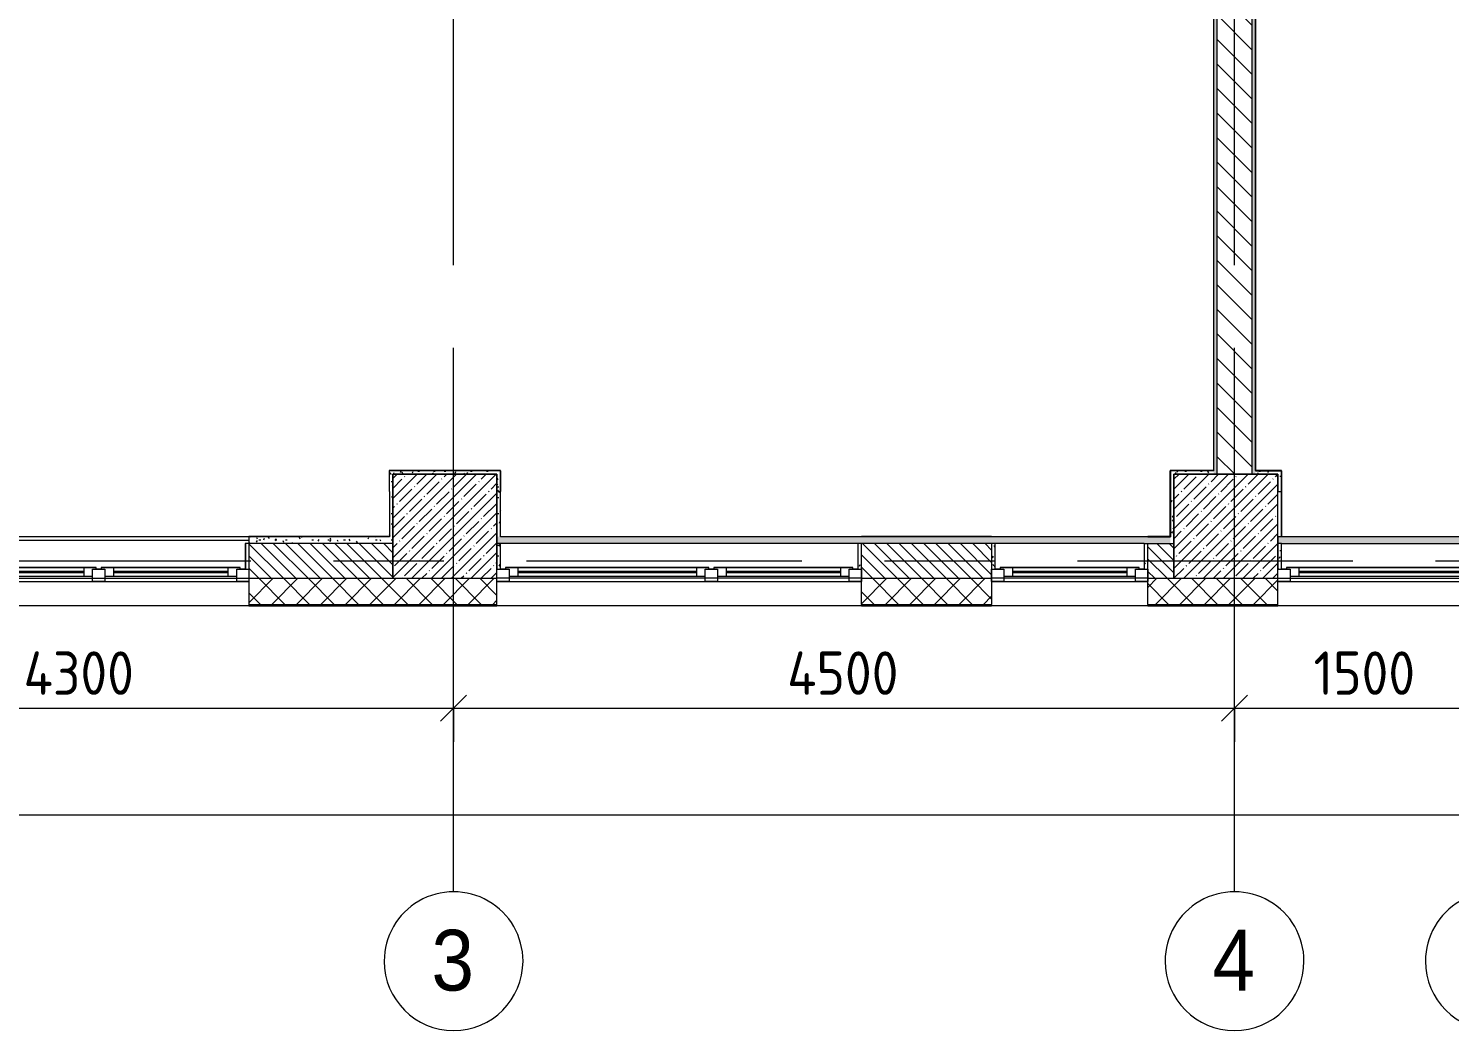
# Model space of a CAD drawing. Header units: millimetres. Extents: x -5524 to 188508, y -8553 to 29000.
# Drawn here: x 5560 to 13749, y -2706 to 3069 of the extents above; entities that cross this region are included whole.
import ezdxf

# ---------------------------------------------------------------- set-up
doc = ezdxf.new("R2010")
doc.units = ezdxf.units.MM
doc.linetypes.add('Осевая', pattern=[3175, 634.9999999999999, -476.25, 1587.5, -476.25])
for name, color, linetype, lineweight in [('A-ANNO-DIMS', 7, 'Continuous', 9), ('A-ANNO-DIMS-100', 7, 'Continuous', 9), ('A-GLAZ', 7, 'Continuous', 9), ('A-GLAZ-1', 7, 'Continuous', 13), ('A-WALL', 7, 'Continuous', 9), ('I-WALL', 7, 'Continuous', 9), ('S-COLS', 7, 'Continuous', 9), ('Оси', 7, 'Continuous', 9), ('Оси-1', 7, 'Continuous', 20), ('Оси-2', 7, 'Осевая', 9)]:
    doc.layers.add(name, color=color, linetype=linetype, lineweight=lineweight)
doc.layers.add('A-WALL-1', color=7, linetype='Continuous', lineweight=9, true_color=0x3c3c3c)
doc.layers.add('A-WALL-FNSH-1', color=7, linetype='Continuous', lineweight=9, true_color=0x3c3c3c)
doc.styles.add('Arial', font='arial.ttf', dxfattribs={"width": 0.9, "height": 349.9999999999996})
doc.styles.add('ISOCPEUR', font='isocpeur.ttf', dxfattribs={"width": 0.9, "height": 250})
doc.dimstyles.new('ISO-2_5_0_9К_БОЛЬШОЙ', dxfattribs={"dimscale": 304.8, "dimtxt": 248.9952939525788, "dimasz": 0.4921259842519685, "dimexe": 0.3937007874015748, "dimexo": 0.9842519685039369, "dimgap": 0, "dimtad": 1, "dimdec": 0, "dimrnd": 10, "dimzin": 0, "dimdsep": 46, "dimtxsty": 'ISOCPEUR', "dimblk1": 'OBLIQUE', "dimblk2": 'OBLIQUE', "dimsah": 1, "dimcen": 0.09, "dimdle": 0.3937007874015748, "dimazin": 0, "dimtfac": 1, "dimtdec": 4, "dimtix": 1, "dimtmove": 0, "dimatfit": 3, "dimfxl": 1, "dimtvp": 1, "dimtolj": 1, "dimtzin": 0, "dimarcsym": 2})
doc.dimstyles.new('ISO-2_5_0_9К_БОЛЬШОЙ_1', dxfattribs={"dimscale": 304.8, "dimtxt": 248.9952939525788, "dimasz": 0.4921259842519685, "dimexe": 0.3937007874015748, "dimexo": 0.9842519685039369, "dimgap": 0, "dimtad": 1, "dimdec": 0, "dimrnd": 10, "dimzin": 0, "dimdsep": 46, "dimtxsty": 'ISOCPEUR', "dimblk1": 'OBLIQUE', "dimblk2": 'OBLIQUE', "dimsah": 1, "dimcen": 0.09, "dimdle": 0.3937007874015748, "dimazin": 0, "dimtfac": 1, "dimtdec": 4, "dimtix": 1, "dimtmove": 2, "dimatfit": 3, "dimfxl": 1, "dimtvp": 1, "dimtolj": 1, "dimtzin": 0, "dimarcsym": 2})
pattern_1 = [(45, (0, 0), (-57.02462636878913, 57.02462636878913), []), (45, (57.025, 0), (-57.02462636878913, 57.02462636878913), [100.806, -20.161, 3.353, -16.808])]
pattern_2 = [(0, (0, 0), (121.92, 30.48), [10.058, -81.382, 10.058, -81.382, -487.68]), (0, (0, 0), (121.92, 30.48), [-182.88, 10.058, -172.822, 10.058, -81.382, -213.36]), (0, (0, 0), (121.92, 30.48), [-457.2, 10.058, -50.902, 10.058, -142.342]), (120, (45.72, 15.24), (-87.35645430734967, 90.34581722939878), [10.058, -81.38199999999999, 10.058, -81.38199999999999, -487.6799999999999]), (120, (45.72, 15.24), (-87.35645430734967, 90.34581722939878), [-182.88, 10.058, -172.822, 10.058, -81.38199999999999, -213.36]), (120, (45.72, 15.24), (-87.35645430734967, 90.34581722939878), [-457.1999999999999, 10.058, -50.90199999999999, 10.058, -142.342]), (240, (60.96, 76.2), (-34.56354569265028, -120.8258172293988), [10.058, -81.382, 10.058, -81.382, -487.68]), (240, (60.96, 76.2), (-34.56354569265028, -120.8258172293988), [-182.88, 10.058, -172.822, 10.058, -81.382, -213.36]), (240, (60.96, 76.2), (-34.56354569265028, -120.8258172293988), [-457.2, 10.058, -50.902, 10.058, -142.342])]

# ---------------------------------------------------------------- blocks, each defined once
blk = doc.blocks.new('120_Окно_СКБ_2Ст - 120_Окно_СКБ_2Ст 3100х2500 _мал_ створка слева-2_-22446420-План заполнения дверных проемов 3 этажа в осях 1-12')
at = {"layer": 'A-GLAZ'}
for p, q in [((1549.999999999992, -56.99999999996092), (-1550.000000000006, -56.99999999995591)), ((-1530.000000000027, -126.9999999999661), (-1499.999999999976, -126.9999999999661)), ((-1429.999999999975, -106.9999999999608), (-769.9999999999709, -106.9999999999629)), ((-769.999999999971, -116.9999999999629), (-1429.999999999975, -116.9999999999607)), ((-699.9999999999715, -126.9999999999674), (-669.9999999999692, -126.9999999999674)), ((-599.9999999999683, -106.9999999999657), (1430.000000000035, -106.9999999999723)), ((1430.000000000035, -116.9999999999722), (-599.999999999969, -116.9999999999657)), ((1500.000000000036, -126.9999999999709), (1529.999999999972, -126.999999999971))]:
    blk.add_line(p, q, dxfattribs=at)
at = {"layer": 'A-GLAZ-1'}
for p, q in [((-1550.000000000006, -126.9999999999662), (-1550.000000000006, -56.99999999995605)), ((-1550.000000000006, -56.99999999995605), (-1479.999999999972, -56.99999999995618)), ((-1479.999999999972, -56.99999999995618), (-1479.999999999972, -126.9999999999663)), ((-719.9999999999749, -126.9999999999675), (-719.9999999999749, -56.9999999999574)), ((-719.9999999999749, -56.9999999999574), (-649.9999999999756, -56.99999999995753)), ((-649.9999999999756, -56.99999999995753), (-649.9999999999756, -126.9999999999677)), ((1480.00000000004, -126.9999999999711), (1480.00000000004, -56.99999999996092)), ((1480.00000000004, -56.99999999996092), (1549.999999999991, -56.99999999996106)), ((1549.999999999991, -56.99999999996106), (1549.999999999991, -126.9999999999712)), ((-1479.999999999972, -126.9999999999663), (-1550.000000000006, -126.9999999999662)), ((-1479.999999999979, -126.9999999999653), (-1499.999999999975, -126.9999999999653)), ((-1499.999999999975, -126.9999999999653), (-1499.999999999975, -136.9999999999658)), ((-1499.999999999975, -136.9999999999658), (-699.9999999999714, -136.9999999999684)), ((-699.9999999999712, -136.9999999999684), (-1499.999999999975, -136.9999999999658)), ((-719.9999999999794, -86.99999999996527), (-1479.999999999979, -86.99999999996282)), ((-1479.999999999979, -86.99999999996282), (-1479.999999999979, -126.9999999999653)), ((-1429.999999999975, -136.999999999966), (-1429.999999999975, -86.99999999996297)), ((-769.999999999971, -136.9999999999681), (-769.9999999999709, -86.9999999999651)), ((-719.9999999999795, -126.9999999999678), (-719.9999999999794, -86.99999999996527)), ((-649.9999999999756, -126.9999999999677), (-719.9999999999749, -126.9999999999675)), ((-699.9999999999714, -126.9999999999678), (-719.9999999999795, -126.9999999999678)), ((-699.9999999999714, -136.9999999999684), (-699.9999999999714, -126.9999999999678)), ((-649.9999999999734, -126.9999999999702), (-669.9999999999699, -126.9999999999701)), ((-669.9999999999699, -126.9999999999701), (-669.9999999999699, -136.9999999999706)), ((-669.9999999999699, -136.9999999999706), (1500.000000000035, -136.9999999999776)), ((1500.000000000035, -136.999999999978), (-669.9999999999701, -136.99999999996)), ((1480.000000000027, -86.99999999997453), (-649.9999999999733, -86.99999999996767)), ((-649.9999999999733, -86.99999999996767), (-649.9999999999734, -126.9999999999702)), ((-599.9999999999693, -136.9999999999613), (-599.9999999999674, -86.99999999996776)), ((1430.000000000035, -136.9999999999772), (1430.000000000035, -86.99999999997438)), ((1480.000000000026, -126.999999999977), (1480.000000000027, -86.99999999997453)), ((1549.999999999991, -126.9999999999712), (1480.00000000004, -126.9999999999711)), ((1500.000000000035, -126.9999999999771), (1480.000000000026, -126.999999999977)), ((1500.000000000035, -136.9999999999776), (1500.000000000035, -126.9999999999771))]:
    blk.add_line(p, q, dxfattribs=at)
blk = doc.blocks.new('120_Окно_СКБ_2Ст - 120_Окно_СКБ_2Ст 2100х2500 _мал створка СЛЕВА_-22446485-План заполнения дверных проемов 3 этажа в осях 1-12')
at = {"layer": 'A-GLAZ'}
for p, q in [((1049.999999999991, -56.9999999999601), (-1050.000000000006, -56.99999999995672)), ((-1030.000000000023, -126.9999999999669), (-999.9999999999743, -126.9999999999669)), ((-929.9999999999753, -106.9999999999624), (-269.9999999999714, -106.9999999999645)), ((-269.9999999999714, -116.9999999999645), (-929.9999999999753, -116.9999999999624)), ((-199.9999999999701, -126.9999999999682), (-169.9999999999679, -126.9999999999683)), ((-99.99999999996915, -106.9999999999656), (930.0000000000347, -106.999999999969)), ((930.0000000000347, -116.9999999999689), (-99.99999999996928, -116.9999999999656)), ((1000.000000000034, -126.9999999999701), (1029.999999999991, -126.9999999999702))]:
    blk.add_line(p, q, dxfattribs=at)
at = {"layer": 'A-GLAZ-1'}
for p, q in [((-1050.000000000006, -126.999999999967), (-1050.000000000006, -56.99999999995686)), ((-1050.000000000006, -56.99999999995686), (-979.9999999999717, -56.99999999995699)), ((-979.9999999999717, -56.99999999995699), (-979.9999999999717, -126.9999999999671)), ((-219.9999999999755, -126.9999999999684), (-219.9999999999755, -56.99999999995821)), ((-219.9999999999755, -56.99999999995821), (-149.9999999999757, -56.99999999995828)), ((-149.9999999999757, -56.99999999995828), (-149.9999999999757, -126.9999999999684)), ((980.0000000000406, -126.9999999999702), (980.0000000000406, -56.9999999999601)), ((980.0000000000406, -56.9999999999601), (1049.999999999992, -56.99999999996024)), ((1049.999999999992, -56.99999999996024), (1049.999999999992, -126.9999999999704)), ((-979.9999999999717, -126.9999999999671), (-1050.000000000006, -126.999999999967)), ((-979.9999999999795, -126.9999999999669), (-999.9999999999758, -126.9999999999668)), ((-999.9999999999758, -126.9999999999668), (-999.9999999999758, -136.9999999999674)), ((-999.9999999999758, -136.9999999999674), (-199.9999999999717, -136.99999999997)), ((-199.9999999999718, -136.99999999997), (-999.999999999976, -136.9999999999674)), ((-219.9999999999798, -86.99999999996686), (-979.9999999999794, -86.99999999996442)), ((-979.9999999999794, -86.99999999996442), (-979.9999999999795, -126.9999999999669)), ((-929.9999999999757, -136.9999999999676), (-929.9999999999751, -86.99999999996457)), ((-269.9999999999715, -136.9999999999698), (-269.9999999999713, -86.9999999999667)), ((-219.9999999999799, -126.9999999999694), (-219.9999999999798, -86.99999999996686)), ((-149.9999999999757, -126.9999999999684), (-219.9999999999755, -126.9999999999684)), ((-199.9999999999717, -126.9999999999694), (-219.9999999999799, -126.9999999999694)), ((-199.9999999999717, -136.99999999997), (-199.9999999999717, -126.9999999999694)), ((-149.9999999999734, -126.9999999999702), (-169.9999999999699, -126.9999999999701)), ((-169.9999999999699, -126.9999999999701), (-169.9999999999699, -136.9999999999706)), ((-169.9999999999699, -136.9999999999706), (1000.000000000034, -136.9999999999744)), ((1000.000000000034, -136.9999999999744), (-169.9999999999699, -136.9999999999706)), ((980.0000000000263, -86.99999999997131), (-149.9999999999732, -86.99999999996767)), ((-149.9999999999733, -86.99999999996767), (-149.9999999999734, -126.9999999999702)), ((-99.99999999996945, -136.9999999999709), (-99.99999999996894, -86.99999999996783)), ((930.0000000000347, -136.9999999999742), (930.0000000000348, -86.99999999997114)), ((980.0000000000261, -126.9999999999738), (980.0000000000263, -86.99999999997131)), ((1049.999999999992, -126.9999999999704), (980.0000000000406, -126.9999999999702)), ((1000.000000000034, -126.9999999999739), (980.0000000000261, -126.9999999999738)), ((1000.000000000034, -136.9999999999744), (1000.000000000034, -126.9999999999739))]:
    blk.add_line(p, q, dxfattribs=at)
blk = doc.blocks.new('120_Окно_СКБ_1Ст - 120_Окно_СКБ_1Ст 900х2500_h_-22445987-План заполнения дверных проемов 3 этажа в осях 1-12')
at = {"layer": 'A-GLAZ'}
for p, q in [((449.999999999992, -56.99999999995914), (-450.0000000000076, -56.99999999995769)), ((-430.0000000000032, -126.9999999999679), (-400.0000000000052, -126.999999999968)), ((-330.0000000000065, -106.9999999999643), (329.9999999999974, -106.9999999999664)), ((329.9999999999974, -116.9999999999664), (-330.0000000000065, -116.9999999999643)), ((399.9999999999981, -126.9999999999692), (430.0000000000089, -126.9999999999693))]:
    blk.add_line(p, q, dxfattribs=at)
at = {"layer": 'A-GLAZ-1'}
for p, q in [((-450.0000000000072, -126.9999999999679), (-450.0000000000072, -56.9999999999578)), ((-450.0000000000072, -56.9999999999578), (-379.9999999999655, -56.99999999995794)), ((-379.9999999999655, -56.99999999995794), (-379.9999999999655, -126.9999999999681)), ((380.000000000048, -126.9999999999693), (380.000000000048, -56.99999999995916)), ((380.000000000048, -56.99999999995916), (449.9999999999924, -56.99999999995929)), ((449.9999999999924, -56.99999999995929), (449.9999999999924, -126.9999999999694)), ((-379.9999999999655, -126.9999999999681), (-450.0000000000072, -126.9999999999679)), ((-380.0000000000108, -126.9999999999688), (-400.000000000007, -126.9999999999688)), ((-400.000000000007, -126.9999999999688), (-400.000000000007, -136.9999999999693)), ((-400.000000000007, -136.9999999999693), (399.999999999997, -136.9999999999719)), ((399.999999999997, -136.9999999999719), (-400.000000000007, -136.9999999999693)), ((379.999999999989, -86.99999999996878), (-380.0000000000107, -86.99999999996635)), ((-380.0000000000107, -86.99999999996635), (-380.0000000000108, -126.9999999999688)), ((-330.0000000000068, -136.9999999999696), (-330.0000000000063, -86.9999999999665)), ((329.9999999999974, -136.9999999999717), (329.9999999999976, -86.99999999996864)), ((379.9999999999889, -126.9999999999713), (379.999999999989, -86.99999999996878)), ((449.9999999999924, -126.9999999999694), (380.000000000048, -126.9999999999693)), ((399.999999999997, -126.9999999999714), (379.9999999999889, -126.9999999999713)), ((399.999999999997, -136.9999999999719), (399.999999999997, -126.9999999999714))]:
    blk.add_line(p, q, dxfattribs=at)
blk = doc.blocks.new('Ось сетки - D8-29747960-План заполнения дверных проемов 3 этажа в осях 1-12')
at = {"layer": 'Оси-1'}
for centre, start, end in [((0, -2.710563210106287e-17), 359.9999999999996, 179.9999999999998), ((5.287437154777308e-16, -2.710563210106287e-17), 179.9999999999998, 359.9999999999993)]:
    blk.add_arc(centre, 4.000000000000003, start, end, dxfattribs=at)
blk = doc.blocks.new('DIMBLOCK21-План заполнения дверных проемов 3 этажа в осях 1-12')
at = {"layer": 'A-ANNO-DIMS-100'}
for p, q in [((110.0000000008283, -1657.315678082026), (110.0000000008283, -1343.381695260127)), ((38309.99996564278, -1657.31567808215), (38309.99996564278, -1343.381695260127)), ((-9.99999999917171, -1463.381695260128), (38429.99996564279, -1463.381695260128)), ((110.0000000008283, -1463.381695260128), (110.0000000008283, -1657.315678082026)), ((38309.99996564278, -1463.381695260128), (38309.99996564278, -1657.31567808215))]:
    blk.add_line(p, q, dxfattribs=at)
at = {"layer": 'A-ANNO-DIMS-100', "lineweight": 20}
for p, q in [((110.0000000008283, -1463.381695260128), (185.0000000008284, -1388.381695260128)), ((38309.99996564278, -1463.381695260128), (38384.99996564278, -1388.381695260128)), ((110.0000000008283, -1463.381695260128), (35.00000000082824, -1538.381695260128)), ((38309.99996564278, -1463.381695260128), (38234.99996564278, -1538.381695260128))]:
    blk.add_line(p, q, dxfattribs=at)
at = {"layer": 'A-ANNO-DIMS-100', "color": 0, "insert": (20005.74617746468, -1136.767758659334), "char_height": 250, "width": 948.0974654348191, "attachment_point": 1, "line_spacing_factor": 1.149209049011902, "style": 'ISOCPEUR'}
blk.add_mtext('38200', dxfattribs=at)
blk = doc.blocks.new('_Oblique')
at = {"color": 0, "linetype": 'ByBlock', "lineweight": -2}
blk.add_line((-0.5, -0.5), (0.5, 0.5), dxfattribs=at)
blk = doc.blocks.new('DIMBLOCK23-План заполнения дверных проемов 3 этажа в осях 1-12')
at = {"layer": 'A-ANNO-DIMS-100'}
for p, q in [((3709.999993180888, -1041.761410099733), (3709.999993180888, -727.827427277767)), ((8009.999965642812, -1041.761410099746), (8009.999965642812, -727.827427277767)), ((3709.999993180888, -847.827427277767), (8009.999965642812, -847.827427277767)), ((3709.999993180888, -847.827427277767), (3709.999993180888, -1041.761410099733)), ((8009.999965642812, -847.827427277767), (8009.999965642812, -1041.761410099746))]:
    blk.add_line(p, q, dxfattribs=at)
at = {"layer": 'A-ANNO-DIMS-100', "lineweight": 20}
for p, q in [((3709.999993180888, -847.827427277767), (3784.999993180888, -772.8274272777671)), ((8009.999965642812, -847.827427277767), (8084.999965642812, -772.8274272777671)), ((3709.999993180888, -847.827427277767), (3634.999993180888, -922.8274272777669)), ((8009.999965642812, -847.827427277767), (7934.999965642812, -922.8274272777669))]:
    blk.add_line(p, q, dxfattribs=at)
at = {"layer": 'A-ANNO-DIMS-100', "color": 0, "insert": (5531.996563339703, -521.2134906769736), "char_height": 250, "width": 787.2081985731528, "attachment_point": 1, "line_spacing_factor": 1.149209049011902, "style": 'ISOCPEUR'}
blk.add_mtext('4300', dxfattribs=at)
blk = doc.blocks.new('DIMBLOCK24-План заполнения дверных проемов 3 этажа в осях 1-12')
at = {"layer": 'A-ANNO-DIMS-100'}
for p, q in [((8009.999965642812, -1041.761410099746), (8009.999965642812, -727.827427277767)), ((12509.99996564283, -1041.761410099763), (12509.99996564283, -727.827427277767)), ((8009.999965642812, -847.827427277767), (12509.99996564283, -847.827427277767)), ((8009.999965642812, -847.827427277767), (8009.999965642812, -1041.761410099746)), ((12509.99996564283, -847.827427277767), (12509.99996564283, -1041.761410099763))]:
    blk.add_line(p, q, dxfattribs=at)
at = {"layer": 'A-ANNO-DIMS-100', "lineweight": 20}
for p, q in [((8009.999965642812, -847.827427277767), (8084.999965642812, -772.8274272777671)), ((12509.99996564283, -847.827427277767), (12584.99996564283, -772.8274272777671)), ((8009.999965642812, -847.827427277767), (7934.999965642812, -922.8274272777669)), ((12509.99996564283, -847.827427277767), (12434.99996564283, -922.8274272777669))]:
    blk.add_line(p, q, dxfattribs=at)
at = {"layer": 'A-ANNO-DIMS-100', "color": 0, "insert": (9931.996549570673, -521.2134906769736), "char_height": 250, "width": 787.2081985731528, "attachment_point": 1, "line_spacing_factor": 1.149209049011902, "style": 'ISOCPEUR'}
blk.add_mtext('4500', dxfattribs=at)
blk = doc.blocks.new('DIMBLOCK25-План заполнения дверных проемов 3 этажа в осях 1-12')
at = {"layer": 'A-ANNO-DIMS-100'}
for p, q in [((12509.99996564283, -1041.761410099763), (12509.99996564283, -727.827427277767)), ((14009.99996564282, -1041.761410099768), (14009.99996564282, -727.827427277767)), ((12509.99996564283, -847.827427277767), (14009.99996564282, -847.827427277767)), ((12509.99996564283, -847.827427277767), (12509.99996564283, -1041.761410099763)), ((14009.99996564282, -847.827427277767), (14009.99996564282, -1041.761410099768))]:
    blk.add_line(p, q, dxfattribs=at)
at = {"layer": 'A-ANNO-DIMS-100', "lineweight": 20}
for p, q in [((12509.99996564283, -847.827427277767), (12584.99996564283, -772.8274272777671)), ((14009.99996564282, -847.827427277767), (14084.99996564282, -772.8274272777671)), ((12509.99996564283, -847.827427277767), (12434.99996564283, -922.8274272777669)), ((14009.99996564282, -847.827427277767), (13934.99996564282, -922.8274272777669))]:
    blk.add_line(p, q, dxfattribs=at)
at = {"layer": 'A-ANNO-DIMS-100', "color": 0, "insert": (12965.51514683353, -521.2134906769736), "char_height": 250, "width": 706.7635651423196, "attachment_point": 1, "line_spacing_factor": 1.149209049011902, "style": 'ISOCPEUR'}
blk.add_mtext('1500', dxfattribs=at)

msp = doc.modelspace()

# ---------------------------------------------------------------- hatches: boundary and pattern name
at = {"layer": 'A-WALL'}
h = msp.add_hatch(dxfattribs=at)
h.set_pattern_fill('FP_9', color=256, style=0, pattern_type=2)
h.set_pattern_definition([(135, (0, 0), (-35.35533905932738, -35.35533905932737), [])])
h.paths.add_polyline_path([(35969.99986634271, -100.0000000017748), (36522.99997886469, -100.0000000017748), (36522.99997886469, 99.99999999824468), (35969.99986634271, 99.99999999824468)])
h.paths.add_polyline_path([(38539.99989636696, -100.0000000017748), (38539.99989636696, 99.99999999824468), (38489.99997886465, 99.99999999824468), (38489.99997886465, -100.0000000017748)])
h.paths.add_polyline_path([(37989.99997886463, -100.0000000017748), (37989.99997886463, 99.99999999824468), (37422.99997886467, 99.99999999824468), (37422.9999788647, -100.0000000017748), (37624.81884910852, -100.0000000017748)])
h.paths.add_polyline_path([(19360.00009638999, -100.0000000017055), (20710.0000373342, -100.0000000017055), (20710.0000373342, 99.99999999830965), (19360.00009638999, 99.99999999830965)])
h.paths.add_polyline_path([(22710.00006975587, -100.0000000017055), (22710.00006975587, 99.99999999830965), (22509.99997886472, 99.99999999830965), (22509.99997886474, -100.0000000017055)])
h.paths.add_polyline_path([(21610.00003733421, -100.0000000017055), (21909.99997886474, -100.0000000017055), (21909.99997886472, 99.99999999830965), (21610.00003733421, 99.99999999830965)])
h.paths.add_polyline_path([(16509.99996564442, -100.0000000017055), (17260.00009638998, -100.0000000017055), (17260.00009638998, 99.99999999830965), (16509.99996564442, 99.99999999830965)])
h.paths.add_polyline_path([(29982.82895351908, -100.0000000017055), (29982.82895351908, 99.99999999824468), (29809.74345480141, 99.99999999824468), (29809.7434548014, -100.0000000017055)])
h.paths.add_polyline_path([(14859.99996564282, -100.0000000017055), (15609.99996564443, -100.0000000017055), (15609.99996564443, 99.99999999830965), (14859.99996564282, 99.99999999830965)])
h.paths.add_polyline_path([(33869.99986634269, -100.0000000017055), (33869.99986634269, 99.99999999824468), (33609.99997886477, 99.99999999824468), (33609.99997886474, -100.0000000017055)])
h.paths.add_polyline_path([(24810.00006975588, -100.0000000017055), (25559.9999928199, -100.0000000017055), (25559.99999281992, 99.99999999830965), (24810.00006975588, 99.99999999830965)])
h.paths.add_polyline_path([(30882.82895351907, -100.0000000017055), (32109.99997886477, -100.0000000017055), (32109.99997886477, 99.99999999824468), (30882.82895351907, 99.99999999824468)])
h.paths.add_polyline_path([(26159.9999928199, -100.0000000017055), (26409.74345480141, -100.0000000017055), (26409.74345480141, 99.99999999830965), (26159.9999928199, 99.99999613614709), (26159.9999928199, -41.2190918440465)])
h.paths.add_polyline_path([(7659.999965627266, -100.0000000016405), (7659.999965627266, 99.99999999830965), (6829.999982118671, 99.99999999830965), (6829.999982118671, -100.0000000016405)])
h.paths.add_polyline_path([(10359.74343494755, -100.0000000016405), (11110.00001246793, -100.0000000016405), (11110.00001246793, 99.99999999830965), (10359.74343494755, 99.99999999830965)])
h.paths.add_polyline_path([(12010.00001246792, -100.0000000016405), (12159.99996564281, -100.0000000016405), (12159.99996564281, 99.99999999830965), (12010.00001246792, 99.99999999830965)])
h = msp.add_hatch(dxfattribs=at)
h.set_pattern_fill('FP_11', color=256, style=0, pattern_type=2)
h.set_pattern_definition([(45, (0, 0), (-70.71067811865476, 70.71067811865476), []), (135, (0, 0), (-70.71067811865476, -70.71067811865474), [])])
h.paths.add_polyline_path([(33565.74209550445, -250.0000000017797), (33869.99986634262, -250.0000000017797), (33869.99986634269, -100.0000000017748), (33009.99997886477, -100.0000000017748), (33009.99997886477, -250.0000000017797)])
h.paths.add_polyline_path([(37422.9999788647, -250.0000000017797), (38647.65184288338, -250.0000000017797), (38647.65184288338, -100.0000000017748), (37422.9999788647, -100.0000000017748)])
h.paths.add_polyline_path([(36522.99997886469, -250.0000000017797), (36522.99997886469, -100.0000000017748), (35969.99986634271, -100.0000000017748), (35969.99986634271, -250.0000000017104), (36271.79326457383, -250.0000000017451)])
h.paths.add_polyline_path([(30882.82895351907, -250.0000000017797), (32109.99997886477, -250.0000000017104), (32109.99997886477, -100.0000000017055), (30882.82895351907, -100.0000000017055)])
h.paths.add_polyline_path([(12010.00001246792, -250.0000000017104), (12759.99996564281, -250.0000000016411), (12759.99996564281, -100.0000000017055), (12010.00001246792, -100.0000000017055)])
h.paths.add_polyline_path([(14859.99996564282, -250.0000000017104), (15609.99996564443, -250.0000000017104), (15609.99996564443, -100.0000000017055), (14859.99996564282, -100.0000000017055)])
h.paths.add_polyline_path([(11110.00001246793, -250.0000000017104), (11110.00001246793, -100.0000000017055), (10359.74343494755, -100.0000000016405), (10359.74343494755, -250.0000000016411)])
h.paths.add_polyline_path([(24810.00006975588, -250.0000000017104), (26409.74345480141, -250.0000000017104), (26409.74345480141, -100.0000000017055), (24810.00006975588, -100.0000000017055)])
h.paths.add_polyline_path([(29809.7434548014, -250.0000000017104), (29982.82895351908, -250.0000000017104), (29982.82895351908, -100.0000000017055), (29209.74345480141, -100.0000000017055), (29209.74345480141, -250.0000000017104)])
h.paths.add_polyline_path([(17260.00009638998, -250.0000000017104), (17260.00009638998, -100.0000000017055), (16509.99996564442, -100.0000000017055), (16509.99996564442, -250.0000000017104)])
h.paths.add_polyline_path([(19360.00009638992, -250.0000000017104), (20710.0000373342, -250.0000000017104), (20710.0000373342, -100.0000000017055), (19360.00009638999, -100.0000000017055)])
h.paths.add_polyline_path([(22710.00006975587, -250.0000000017104), (22710.00006975587, -100.0000000017055), (21610.00003733421, -100.0000000017055), (21610.00003733421, -250.0000000017104), (22509.99997886474, -250.0000000017104)])
h.paths.add_polyline_path([(8259.743434947537, -250.0000000016411), (8259.743434947537, -100.0000000016405), (6829.999982118671, -100.0000000016405), (6829.999982118671, -250.0000000016411)])
h.paths.add_polyline_path([(-260.0000178813551, -250.0000000016411), (3729.999982118748, -250.0000000016411), (3729.999982118679, -100.0000000016405), (-260.0000178813551, -100.0000000016405)])
at = {"layer": 'I-WALL'}
h = msp.add_hatch(dxfattribs=at)
h.set_pattern_fill('FP_10', color=256, style=0, pattern_type=2)
h.set_pattern_definition([(135, (0, 0), (-70.71067811865476, -70.71067811865474), [])])
h.paths.add_polyline_path([(12409.99996564279, 499.9999999982967), (12609.99996564281, 499.9999999982967), (12609.99996564281, 7300.000005334753), (12409.99996564279, 7300.000005334753), (12409.99996564279, 4374.96616458119)])
h = msp.add_hatch(dxfattribs=at)
h.set_pattern_fill('FP_37', color=256, style=0, pattern_type=2)
h.set_pattern_definition(pattern_2)
h.paths.add_polyline_path([(12609.99996564281, 499.9999999982967), (12629.99996564281, 499.9999999982967), (12629.99996564281, 7280.000005334758), (12609.99996564281, 7280.000005334758), (12609.99996564281, 4374.96616458119)])
h = msp.add_hatch(dxfattribs=at)
h.set_pattern_fill('FP_37', color=256, style=0, pattern_type=2)
h.set_pattern_definition(pattern_2)
h.paths.add_polyline_path([(12409.99996564279, 499.9999999982967), (12409.99996564279, 7050.000005334706), (12389.99996564279, 7050.000005334706), (12389.99996564279, 499.9999999982967)])
h = msp.add_hatch(dxfattribs=at)
h.set_pattern_fill('FP_37', color=256, style=0, pattern_type=2)
h.set_pattern_definition(pattern_2)
h.paths.add_polyline_path([(7659.999965627266, 499.999999998366), (8259.99996562727, 499.999999998366), (8259.99996562727, 519.9999999983614), (7639.99996562727, 519.9999999983614), (7639.99996562727, 499.999999998366)])
h = msp.add_hatch(dxfattribs=at)
h.set_pattern_fill('FP_37', color=256, style=0, pattern_type=2)
h.set_pattern_definition(pattern_2)
h.paths.add_polyline_path([(7659.999965627266, 99.99999999830965), (7659.999965627266, 499.999999998366), (7639.99996562727, 499.999999998366), (7639.99996562727, 99.99999999830965)])
h = msp.add_hatch(dxfattribs=at)
h.set_pattern_fill('FP_37', color=256, style=0, pattern_type=2)
h.set_pattern_definition(pattern_2)
h.paths.add_polyline_path([(8259.99996562727, 139.9999999983699), (8279.999965627265, 139.9999999983699), (8279.999965627265, 519.9999999983614), (8259.99996562727, 519.9999999983614), (8259.99996562727, 154.4286004322141)])
h = msp.add_hatch(dxfattribs=at)
h.set_pattern_fill('FP_37', color=256, style=0, pattern_type=2)
h.set_pattern_definition(pattern_2)
h.paths.add_polyline_path([(12389.99996564279, 499.9999999982967), (12389.99996564279, 519.9999999982921), (12139.99996564282, 519.9999999982921), (12139.99996564282, 499.9999999982967), (12159.99996564281, 499.9999999982967)])
h = msp.add_hatch(dxfattribs=at)
h.set_pattern_fill('FP_37', color=256, style=0, pattern_type=2)
h.set_pattern_definition(pattern_2)
h.paths.add_polyline_path([(12159.99996564281, 99.99999999830965), (12159.99996564281, 499.9999999982967), (12139.99996564282, 499.9999999982967), (12139.99996564282, 99.99999999830965)])
h = msp.add_hatch(dxfattribs=at)
h.set_pattern_fill('FP_37', color=256, style=0, pattern_type=2)
h.set_pattern_definition(pattern_2)
h.paths.add_polyline_path([(12779.99996564281, 499.9999999982967), (12779.99996564281, 519.9999999982921), (12629.99996564281, 519.9999999982921), (12629.99996564281, 499.9999999982967), (12759.99996564281, 499.9999999982967)])
h = msp.add_hatch(dxfattribs=at)
h.set_pattern_fill('FP_37', color=256, style=0, pattern_type=2)
h.set_pattern_definition(pattern_2)
h.paths.add_polyline_path([(12759.99996564281, 399.9999999983151), (12779.99996564281, 399.9999999983151), (12779.99996564281, 499.9999999982967), (12759.99996564281, 499.9999999982967)])
h = msp.add_hatch(dxfattribs=at)
h.set_pattern_fill('FP_37', color=256, style=0, pattern_type=2)
h.set_pattern_definition(pattern_2)
h.paths.add_polyline_path([(6809.999982118676, -48.00000000171735), (6829.999982118671, -48.00000000171735), (6829.999982118671, 99.99999999830965), (6809.999982118676, 99.99999999830965)])
h = msp.add_hatch(dxfattribs=at)
h.set_pattern_fill('FP_37', color=256, style=0, pattern_type=2)
h.set_pattern_definition(pattern_2)
h.paths.add_polyline_path([(6829.999982118671, 99.99999999830965), (7639.99996562727, 99.99999999830965), (7639.99996562727, 139.9999999983699), (6829.999982118671, 139.9999999983699)])
h = msp.add_hatch(dxfattribs=at)
h.set_pattern_fill('FP_37', color=256, style=0, pattern_type=2)
h.set_pattern_definition(pattern_2)
h.paths.add_polyline_path([(8259.743434947537, -48.00000000171735), (8279.743434947533, -48.00000000171735), (8279.743434947533, 99.99999999830965), (8259.743434947537, 99.99999999830965)])
h = msp.add_hatch(dxfattribs=at)
h.set_pattern_fill('FP_37', color=256, style=0, pattern_type=2)
h.set_pattern_definition(pattern_2)
h.paths.add_polyline_path([(12010.00001246792, 99.99999999830965), (12139.99996564282, 99.99999999830965), (12139.99996564282, 139.9999999983006), (8259.99996562727, 139.9999999983699), (8259.99996562727, 99.99999999830965), (11917.33274294939, 99.99999999830965)])
h = msp.add_hatch(dxfattribs=at)
h.set_pattern_fill('FP_37', color=256, style=0, pattern_type=2)
h.set_pattern_definition(pattern_2)
h.paths.add_polyline_path([(10339.74343494755, -48.00000000171735), (10359.74343494755, -48.00000000171735), (10359.74343494755, 99.99999999830965), (10339.74343494755, 99.99999999830965)])
h = msp.add_hatch(dxfattribs=at)
h.set_pattern_fill('FP_37', color=256, style=0, pattern_type=2)
h.set_pattern_definition(pattern_2)
h.paths.add_polyline_path([(11110.00001246793, -48.00000000171735), (11130.00001246792, -48.00000000171735), (11130.00001246792, 99.99999999830965), (11110.00001246793, 99.99999999830965)])
h = msp.add_hatch(dxfattribs=at)
h.set_pattern_fill('FP_37', color=256, style=0, pattern_type=2)
h.set_pattern_definition(pattern_2)
h.paths.add_polyline_path([(11990.00001246793, -48.00000000171735), (12010.00001246792, -48.00000000171735), (12010.00001246792, 99.99999999830965), (11990.00001246793, 99.99999999830965)])
h = msp.add_hatch(dxfattribs=at)
h.set_pattern_fill('FP_37', color=256, style=0, pattern_type=2)
h.set_pattern_definition(pattern_2)
h.paths.add_polyline_path([(15976.40949655346, 99.99999999830965), (16659.99996280638, 99.99999999830965), (16659.99996280638, 139.9999999983006), (12759.99996564281, 139.9999999983006), (12759.99996564281, 99.99999999830965), (14623.38391201877, 99.99999999830965)])
h = msp.add_hatch(dxfattribs=at)
h.set_pattern_fill('FP_37', color=256, style=0, pattern_type=2)
h.set_pattern_definition(pattern_2)
h.paths.add_polyline_path([(12759.99996564281, -48.00000000171735), (12779.99996564281, -48.00000000171735), (12779.99996564281, 99.99999999830965), (12759.99996564281, 99.99999999830965)])
at = {"layer": 'S-COLS'}
h = msp.add_hatch(dxfattribs=at)
h.set_pattern_fill('FP_12', color=256, style=0, pattern_type=2)
h.set_pattern_definition(pattern_1)
h.paths.add_polyline_path([(8259.99996562727, -100.0000000016405), (8259.99996562727, 499.999999998366), (7659.999965627266, 499.999999998366), (7659.999965627266, -100.0000000016405)])
h = msp.add_hatch(dxfattribs=at)
h.set_pattern_fill('FP_12', color=256, style=0, pattern_type=2)
h.set_pattern_definition(pattern_1)
h.paths.add_polyline_path([(12159.99996564281, -100.0000000017055), (12759.99996564281, -100.0000000016405), (12759.99996564281, 499.9999999982967), (12159.99996564281, 499.9999999982967), (12159.99996564281, 99.99999999830965)])

# ---------------------------------------------------------------- linework, layer by layer
at = {"layer": 'A-WALL'}
for p, q in [((12409.99996564278, 499.9999999982924), (12409.9999656428, 7300.000005334749)), ((12609.9999656428, 7300.000005334744), (12609.9999656428, 499.9999999982924)), ((12629.9999656428, 7280.000005334748), (12629.9999656428, 519.9999999982878)), ((12389.99996564278, 519.9999999982878), (12389.99996564278, 7050.000005334698)), ((12389.99996564278, 519.9999999982878), (12139.9999656428, 519.9999999982878)), ((12159.9999656428, 499.9999999982924), (12759.9999656428, 499.9999999982924)), ((12629.9999656428, 519.9999999982878), (12779.9999656428, 519.9999999982878)), ((7659.999965627259, 99.99999999831398), (6809.999982118669, 99.99999999831398)), ((7639.999965627264, 139.9999999983742), (6829.999982118665, 139.9999999983742)), ((11990.00001246792, 99.99999999831398), (12159.9999656428, 99.99999999831398)), ((3729.999982118677, -100.0000000016405), (8259.743434947532, -100.0000000016405)), ((10359.74343494752, -100.000000001663), (11110.00001246791, -100.0000000017099)), ((12010.00001246792, -100.0000000016683), (21909.99997886473, -100.0000000017099)), ((6829.999982118647, -258.0000000016618), (3729.999982118651, -258.0000000016518)), ((6829.999982118665, -250.0000000016411), (8259.743434947532, -250.0000000016411)), ((6829.999982118665, -253.0000000016231), (8259.743434947532, -253.0000000016924)), ((10359.74343494752, -258.0000000016731), (8259.743434947522, -258.0000000016664)), ((10359.74343494754, -250.0000000016411), (11110.00001246791, -250.0000000017104)), ((10359.74343494754, -253.0000000016924), (11110.00001246791, -253.0000000016924)), ((12010.00001246791, -258.0000000016785), (11110.00001246792, -258.0000000016756)), ((12010.00001246791, -250.0000000017104), (12759.9999656428, -250.0000000016411)), ((12010.00001246791, -253.0000000016924), (12759.9999656428, -253.0000000016924)), ((14859.99996564281, -258.0000000016877), (12759.99996564281, -258.0000000016809))]:
    msp.add_line(p, q, dxfattribs=at)
at = {"layer": 'A-WALL-1'}
for p, q in [((8279.999965627256, 519.9999999983571), (7639.999965627264, 519.9999999983571)), ((7659.999965627259, 499.9999999983617), (8259.999965627261, 499.9999999983617)), ((7659.999965627259, -100.0000000016405), (7659.999965627259, 499.9999999983617)), ((8259.999965627261, 499.9999999983617), (8259.999965627261, 99.99999999831398)), ((12139.9999656428, 519.9999999982878), (12139.9999656428, 139.9999999983049)), ((12159.9999656428, -100.0000000016405), (12159.9999656428, 499.9999999982924)), ((12759.9999656428, 499.9999999982924), (12759.9999656428, 399.9999999983151)), ((7639.999965627264, 399.9999999983151), (7639.999965627264, 139.9999999983742)), ((8279.999965627256, 139.9999999983742), (8279.999965627256, 399.9999999983151)), ((12759.9999656428, 399.9999999983151), (12779.9999656428, 399.9999999983151)), ((6809.999982118669, 99.99999999831398), (6809.999982118669, -48.00000000172167)), ((6829.999982118665, 139.9999999983742), (6829.999982118665, -250.0000000016411)), ((11989.0000124679, 99.99999999831398), (8259.743434947532, 99.99999999831398)), ((8259.743434947532, 99.99999999831398), (8259.743434947532, -48.00000000172167)), ((8279.743434947526, -48.00000000172167), (8279.743434947526, 99.99999999831398)), ((12010.00001246791, 139.9999999983049), (8279.999965627256, 139.9999999983742)), ((10339.74343494754, 99.99999999831398), (10339.74343494754, -48.00000000172167)), ((10359.74343494754, -250.0000000016411), (10359.74343494754, 99.99999999831398)), ((11110.00001246791, 99.99999999831398), (11110.00001246791, -250.0000000017104)), ((11130.00001246791, -48.00000000172167), (11130.00001246791, 99.99999999831398)), ((11990.00001246792, 99.99999999831398), (11990.00001246792, -48.00000000172167)), ((12010.00001246791, -250.0000000017104), (12010.00001246791, 99.99999999831398)), ((16509.99996564441, 139.9999999983049), (12759.9999656428, 139.9999999983049)), ((12759.9999656428, 139.9999999983049), (12759.9999656428, -48.00000000172167)), ((12779.9999656428, 99.99999999831398), (12759.9999656428, 99.99999999831398)), ((12779.9999656428, -48.00000000172167), (12779.9999656428, 99.99999999831398)), ((12780.99996564281, 99.99999999831398), (17280.00009638996, 99.99999999831398)), ((6809.999982118669, -48.00000000172167), (6829.999982118665, -48.00000000172167)), ((8259.743434947532, -48.00000000172167), (8279.743434947526, -48.00000000172167)), ((10339.74343494754, -48.00000000172167), (10359.74343494754, -48.00000000172167)), ((11110.00001246791, -48.00000000172167), (11130.00001246791, -48.00000000172167)), ((11990.00001246792, -48.00000000172167), (12010.00001246791, -48.00000000172167)), ((12759.9999656428, -48.00000000172167), (12779.9999656428, -48.00000000172167)), ((8259.743434947532, -250.0000000016411), (8259.743434947532, -100.0000000016405)), ((12759.99996564287, -250.0000000016411), (12759.9999656428, -100.0000000017099))]:
    msp.add_line(p, q, dxfattribs=at)
at = {"layer": 'A-WALL-FNSH-1'}
for p, q in [((12630.99996564281, 520.9999999983049), (12630.99996564281, 7279.000005334767)), ((12388.99996564283, 7049.000005334715), (12388.99996564276, 520.9999999983049)), ((7638.999965627247, 520.9999999983049), (7638.999965627247, 399.9999999983151)), ((8280.999965627274, 520.9999999983049), (7638.999965627247, 520.9999999983049)), ((7639.999965627264, 399.9999999983151), (7639.999965627264, 519.9999999983571)), ((8279.999965627256, 519.9999999983571), (8279.999965627256, 399.9999999983151)), ((8280.999965627274, 399.9999999983151), (8280.999965627274, 520.9999999983049)), ((12138.49996564278, 520.9999999983049), (12138.49996564278, 140.999999998322)), ((12388.99996564276, 520.9999999983049), (12138.49996564278, 520.9999999983049)), ((12139.4999656428, 140.999999998322), (12139.4999656428, 519.9999999982878)), ((12139.4999656428, 519.9999999982878), (12139.9999656428, 519.9999999982878)), ((12780.99996564281, 520.9999999983049), (12630.99996564281, 520.9999999983049)), ((12779.9999656428, 519.9999999982878), (12779.9999656428, 140.999999998322)), ((12780.99996564281, 140.999999998322), (12780.99996564281, 520.9999999983049)), ((7638.999965627247, 399.9999999983151), (7639.999965627264, 399.9999999983151)), ((8279.999965627256, 399.9999999983151), (8280.999965627274, 399.9999999983151)), ((6809.999982118669, 99.99999999838329), (6808.999982118652, 99.99999999838329)), ((6808.999982118652, 99.99999999838329), (6808.999982118652, -48.00000000172167)), ((7639.999965627264, 140.999999998322), (6829.999982118665, 140.999999998322)), ((6829.999982118665, 140.999999998322), (6829.999982118665, 139.9999999983742)), ((8280.743434947544, -48.00000000172167), (8280.743434947544, 99.99999999831398)), ((10338.74343494753, 99.99999999831398), (10338.74343494753, -48.00000000172167)), ((11110.00001246791, 140.999999998322), (10359.74343494754, 140.999999998322)), ((10359.74343494754, 140.999999998322), (10359.74343494754, 139.9999999983049)), ((11110.00001246791, 139.9999999983049), (11110.00001246791, 140.999999998322)), ((11131.00001246792, -48.00000000172167), (11131.00001246792, 99.99999999831398)), ((11990.00001246792, 99.99999999831398), (11989.0000124679, 99.99999999831398)), ((11989.0000124679, 99.99999999831398), (11989.0000124679, -48.00000000172167)), ((12138.49996564271, 140.999999998322), (12010.00001246791, 140.999999998322)), ((12010.00001246791, 140.999999998322), (12010.00001246791, 139.9999999983049)), ((12010.00001246791, 139.9999999983049), (12139.9999656428, 139.9999999983049)), ((12139.9999656428, 140.999999998322), (12139.49996564273, 140.999999998322)), ((12780.99996564281, 99.99999999831398), (12779.9999656428, 99.99999999831398)), ((12780.99996564281, -48.00000000172167), (12780.99996564281, 99.99999999831398)), ((6808.999982118652, -48.00000000172167), (6809.999982118669, -48.00000000172167)), ((8279.743434947526, -48.00000000172167), (8280.743434947544, -48.00000000172167)), ((10338.74343494753, -48.00000000172167), (10339.74343494754, -48.00000000172167)), ((11130.00001246791, -48.00000000172167), (11131.00001246792, -48.00000000172167)), ((11989.0000124679, -48.00000000172167), (11990.00001246792, -48.00000000172167)), ((12779.9999656428, -48.00000000172167), (12780.99996564281, -48.00000000172167)), ((6829.999982118665, -250.0000000016411), (6829.999982118665, -258.0000000016393)), ((6829.999982118665, -258.0000000016393), (8259.743434947532, -258.0000000016393)), ((8259.743434947532, -258.0000000016393), (8259.743434947532, -250.0000000016411)), ((10359.74343494754, -250.0000000016411), (10359.74343494754, -258.0000000016393)), ((10359.74343494754, -258.0000000016393), (11110.00001246791, -258.0000000017086)), ((11110.00001246791, -258.0000000017086), (11110.00001246791, -250.0000000017104)), ((12010.00001246791, -250.0000000017104), (12010.00001246791, -258.0000000017086)), ((12010.00001246791, -258.0000000017086), (12759.9999656428, -258.0000000017086)), ((12759.9999656428, -258.0000000017086), (12759.99996564287, -250.0000000016411))]:
    msp.add_line(p, q, dxfattribs=at)
at = {"layer": 'I-WALL'}
for p, q in [((3729.999982118648, 140.9999999983584), (6829.999982118653, 140.9999999983484)), ((3729.999982118648, 119.9999999983584), (6829.999982118665, 119.9999999983484)), ((8279.999965627258, 140.9999999983438), (10359.74343494753, 140.9999999983371)), ((11110.00001246792, 140.9999999983346), (12010.00001246792, 140.9999999983317)), ((12779.99996564282, 139.9999999983292), (12779.99996564282, 140.9999999983292)), ((12779.99996564282, 140.9999999983292), (14859.99996564282, 140.9999999983225)), ((10359.74343494752, -100.000000001663), (8259.999965627258, -100.0000000016562)), ((12010.00001246792, -100.0000000016683), (11110.00001246792, -100.0000000016654))]:
    msp.add_line(p, q, dxfattribs=at)
at = {"layer": 'S-COLS'}
for p, q in [((8259.999965627261, 499.9999999983617), (7659.999965627259, 499.9999999983617)), ((7659.999965627259, 499.9999999983617), (7659.999965627259, 99.99999999831398)), ((8259.999965627261, -100.0000000016405), (8259.999965627261, 499.9999999983617)), ((12409.99996564278, 499.9999999982924), (12159.9999656428, 499.9999999982924)), ((12159.9999656428, 499.9999999982924), (12159.9999656428, 99.99999999831398)), ((12609.99996564273, 499.9999999982924), (12409.99996564278, 499.9999999982924)), ((12759.9999656428, 499.9999999982924), (12609.99996564273, 499.9999999982924)), ((12759.9999656428, -100.0000000016405), (12759.9999656428, 499.9999999982924)), ((7659.999965627259, 99.99999999831398), (7659.999965627259, -100.0000000016405)), ((12159.9999656428, 99.99999999831398), (12159.9999656428, -100.0000000017099)), ((7659.999965627259, -100.0000000016405), (8259.999965627261, -100.0000000016405)), ((12159.9999656428, -100.0000000017099), (12759.9999656428, -100.0000000016405))]:
    msp.add_line(p, q, dxfattribs=at)
at = {"layer": 'Оси'}
for p, q in [((8009.999965642808, -1906.258590699624), (8009.999965642817, 593.7414093003757)), ((12509.99996564282, -1906.258590699639), (12509.99996564283, 593.741409300361))]:
    msp.add_line(p, q, dxfattribs=at)
at = {"layer": 'Оси-2'}
for p, q in [((8009.999965642817, 593.7414093003757), (8009.999965642895, 24898.07107314676)), ((12509.99996564283, 593.741409300361), (12509.99996564291, 24898.07107314675)), ((-2206.636623900907, -2.649134737275927e-09), (36259.99996564279, -2.77339890765839e-09))]:
    msp.add_line(p, q, dxfattribs=at)

# ---------------------------------------------------------------- block references
at = {"layer": 'A-GLAZ', "rotation": 180}
for name, p in [('120_Окно_СКБ_2Ст - 120_Окно_СКБ_2Ст 3100х2500 _мал_ створка слева-2_-22446420-План заполнения дверных проемов 3 этажа в осях 1-12', (5279.999982118645, -175.0000000016568)), ('120_Окно_СКБ_2Ст - 120_Окно_СКБ_2Ст 2100х2500 _мал створка СЛЕВА_-22446485-План заполнения дверных проемов 3 этажа в осях 1-12', (9309.743434947517, -175.0000000016698)), ('120_Окно_СКБ_1Ст - 120_Окно_СКБ_1Ст 900х2500_h_-22445987-План заполнения дверных проемов 3 этажа в осях 1-12', (11560.00001246791, -175.0000000016771)), ('120_Окно_СКБ_2Ст - 120_Окно_СКБ_2Ст 2100х2500 _мал створка СЛЕВА_-22446485-План заполнения дверных проемов 3 этажа в осях 1-12', (13809.99996564281, -175.0000000016844))]:
    msp.add_blockref(name, p, dxfattribs=at)
at = {"layer": 'Оси-1', "xscale": 99.99999999999993, "yscale": 99.99999999999993, "zscale": 99.99999999999993}
for p in [(8009.999965642803, -2306.258590699623), (12509.99996564281, -2306.258590699638), (14009.99996564281, -2306.258590699642)]:
    msp.add_blockref('Ось сетки - D8-29747960-План заполнения дверных проемов 3 этажа в осях 1-12', p, dxfattribs=at)

# ---------------------------------------------------------------- texts
at = {"layer": 'Оси', "char_height": 349.9999999999996, "width": 303.0378749999996, "attachment_point": 1, "style": 'Arial'}
for s, insert in [('\\fArial|b0|i0|c204|p34|;\\W.9;3', (7882.48397670063, -2125.611966306778)), ('\\fArial|b0|i0|c204|p34|;\\W.9;4', (12382.48397670064, -2125.611966306793))]:
    msp.add_mtext(s, dxfattribs=dict(at, insert=insert))

# ---------------------------------------------------------------- dimensions: what is measured, and where the dimension line sits
at = {"layer": 'A-ANNO-DIMS'}
for base, p1, p2, override, picture, middle in [((8009.999965642812, -847.827427277767), (3709.999993180888, -741.7614100997329), (8009.999965642812, -741.761410099746), {"dimpost": '<>', "dimfxl": 4299.999972461924}, 'DIMBLOCK23-План заполнения дверных проемов 3 этажа в осях 1-12', (5859.99997941185, -722.827427277767)), ((12509.99996564283, -847.827427277767), (8009.999965642812, -741.761410099746), (12509.99996564283, -741.7614100997632), {"dimpost": '<>', "dimfxl": 4500.000000000016}, 'DIMBLOCK24-План заполнения дверных проемов 3 этажа в осях 1-12', (10259.99996564282, -722.827427277767)), ((14009.99996564282, -847.827427277767), (12509.99996564283, -741.7614100997632), (14009.99996564282, -741.7614100997675), {"dimpost": '<>', "dimfxl": 1499.999999999996}, 'DIMBLOCK25-План заполнения дверных проемов 3 этажа в осях 1-12', (13259.99996564283, -722.827427277767))]:
    dim = msp.add_linear_dim(base=base, p1=p1, p2=p2, dimstyle='ISO-2_5_0_9К_БОЛЬШОЙ', override=override, dxfattribs=at)
    dim.commit()
    dim.dimension.update_dxf_attribs({"geometry": picture, "text_midpoint": middle})
dim = msp.add_linear_dim(base=(38309.99996564278, -1463.381695260128), p1=(110.0000000008283, -1357.315678082026), p2=(38309.99996564278, -1357.31567808215), dimstyle='ISO-2_5_0_9К_БОЛЬШОЙ_1', override={"dimpost": '<>', "dimfxl": 38199.99996564195}, dxfattribs=at)
dim.commit()
dim.dimension.update_dxf_attribs({"geometry": 'DIMBLOCK21-План заполнения дверных проемов 3 этажа в осях 1-12', "text_midpoint": (20479.79491018209, -1303.434425326001), "dimtype": 160})

doc.saveas('drawing.dxf')
